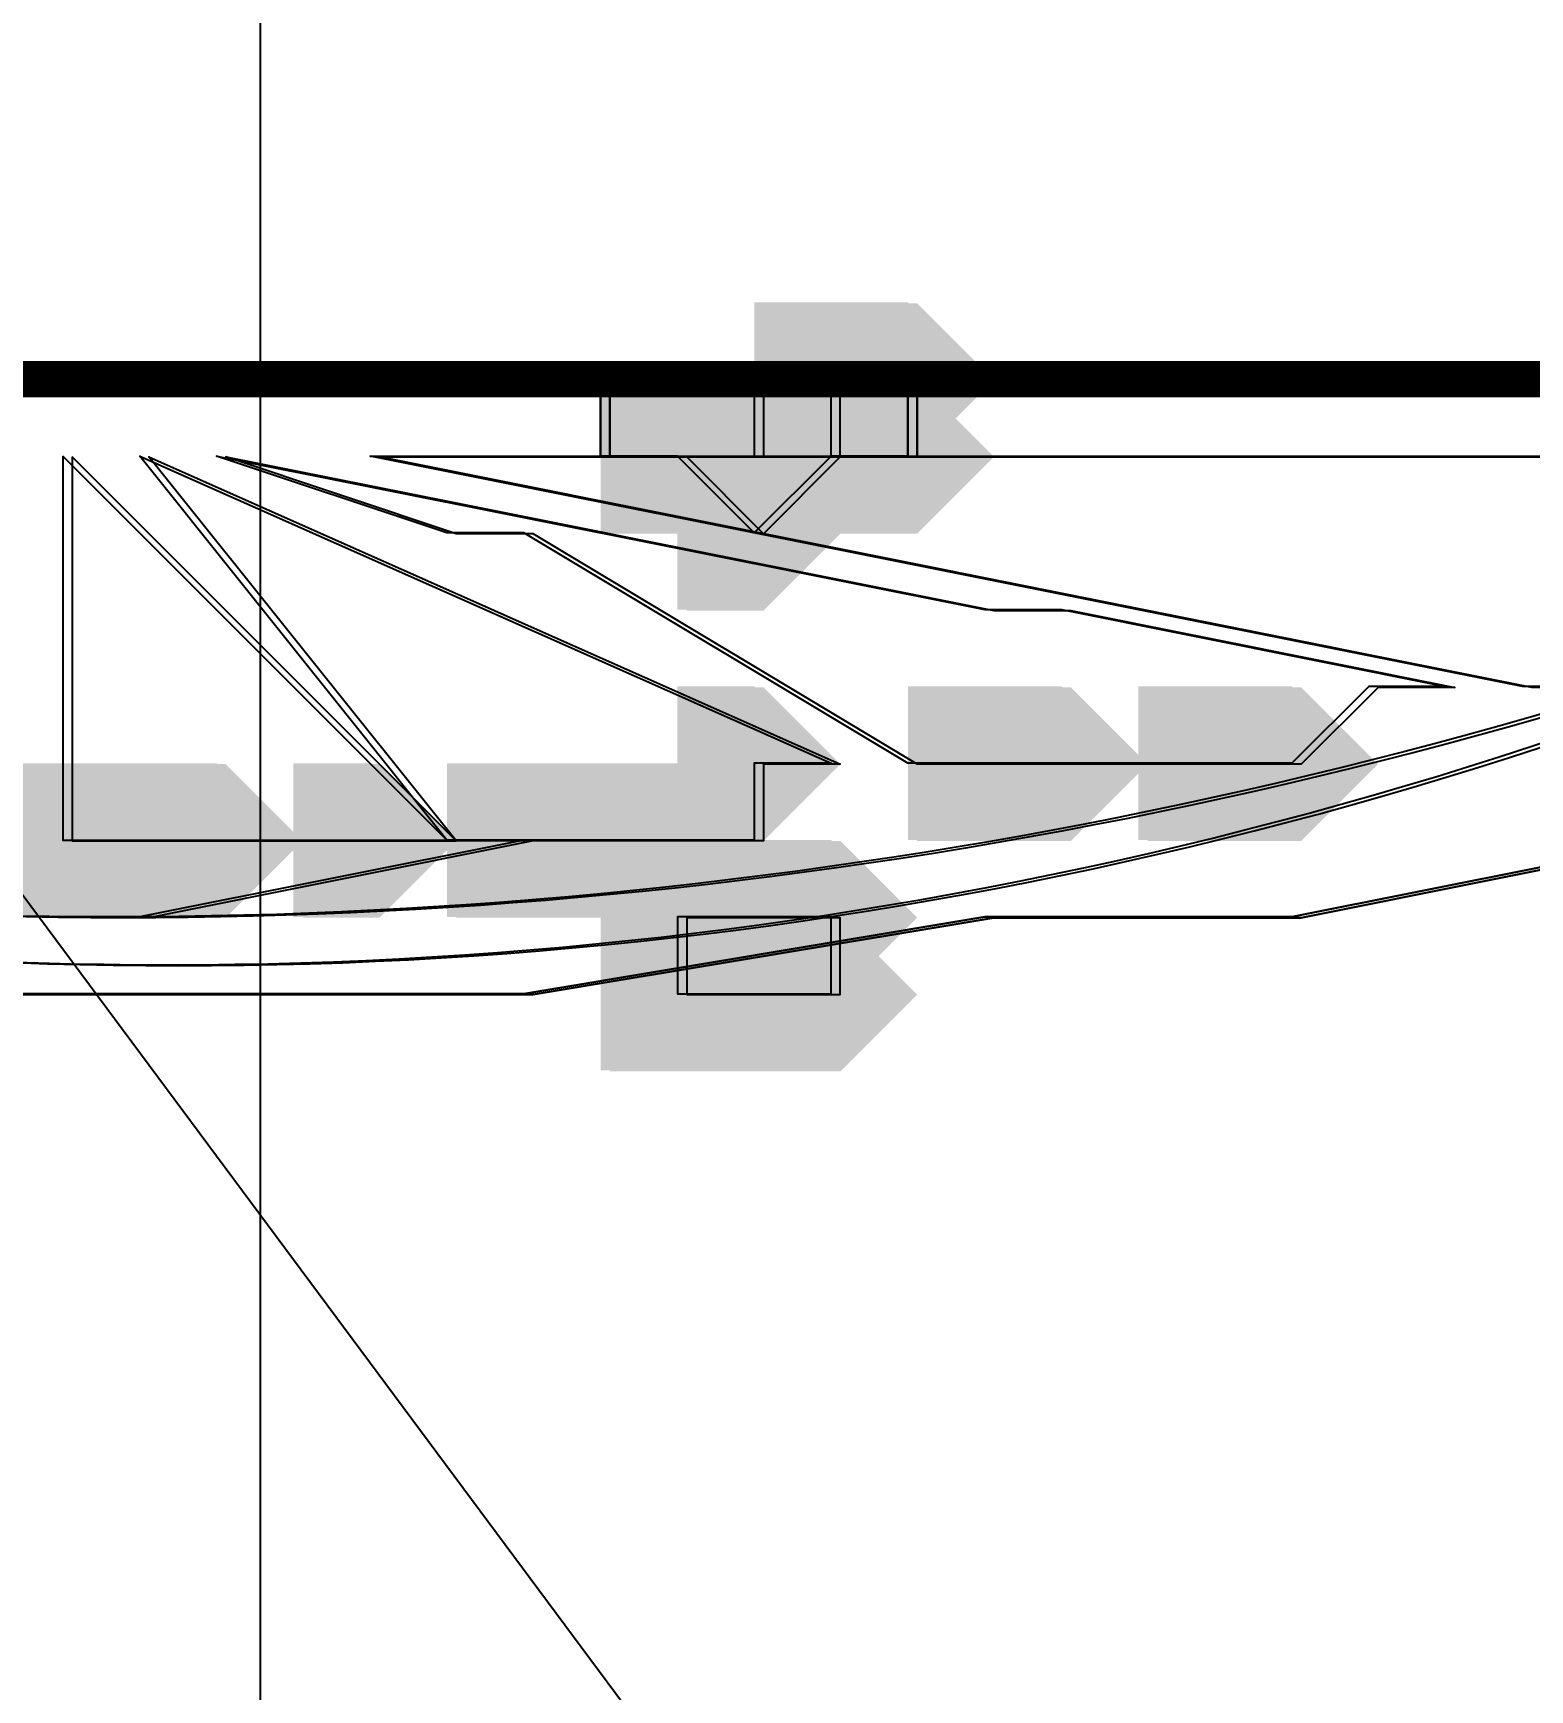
# Model space of a CAD drawing. Header units: millimetres. Extents: x -8417289 to 9420486, y 0 to 166066.
# Drawn here: x -61958.3 to -61875.8, y 118002.5 to 118093.8 of the extents above; entities that cross this region are included whole.
import ezdxf
from ezdxf import colors
from ezdxf.entities.mleader import LeaderData, LeaderLine
from ezdxf.math import Vec2, Vec3

# ---------------------------------------------------------------- set-up
doc = ezdxf.new("R2010")
doc.units = ezdxf.units.MM
doc.header["$MEASUREMENT"] = 0
doc.header["$PDMODE"] = 3
doc.header["$PDSIZE"] = -4
doc.layers.get('0').update_dxf_attribs({"color": 250, "lineweight": 9})
doc.layers.get('Defpoints').update_dxf_attribs({"color": 6})
doc.layers.add('_АР ТЕКСТ', color=250, linetype='Continuous', lineweight=25)
for name, color, linetype in [('ТХ_обор_бытовое', 14, 'Continuous'), ('ТХ_привязки ЭО', 96, 'Continuous'), ('ТХ_привязки_ВК', 174, 'Continuous'), ('ТХ_привязки_ЭО', 96, 'Continuous')]:
    doc.layers.add(name, color=color, linetype=linetype)
doc.styles.add('ISOCPEUR', font='isocpeur.TTF')
doc.dimstyles.new('R_100', dxfattribs={"dimtxt": 270, "dimasz": 120, "dimexe": 100, "dimexo": 0, "dimgap": 60, "dimtad": 1, "dimdec": 0, "dimrnd": 50, "dimzin": 0, "dimdsep": 46, "dimtxsty": 'ISOCPEUR', "dimblk": 'ARCHTICK', "dimcen": 0, "dimdle": 100, "dimclrd": 256, "dimclre": 256, "dimclrt": 256, "dimadec": 0, "dimazin": 0, "dimtfac": 2, "dimtdec": 0, "dimtofl": 0, "dimtmove": 1, "dimatfit": 3, "dimfxl": 1, "dimtvp": 3, "dimtolj": 1, "dimtzin": 0, "dimarcsym": 0})

# ---------------------------------------------------------------- blocks, each defined once
blk = doc.blocks.new('_DotSmall')
at = {"color": 0, "linetype": 'ByBlock', "const_width": 0.5}
blk.add_lwpolyline([(-0.0625, 0, 1), (0.0625, 0, 1)], format="xyb", close=True, dxfattribs=at)
blk = doc.blocks.new('У300')
at = {"layer": 'ТХ_обор_бытовое', "transparency": 33554559}
for points in [[(-230567.446, 67307.201), (-230571.679, 67307.201), (-230571.679, 67302.967), (-230567.446, 67298.734), (-230563.212, 67302.967), (-230563.212, 67307.201)], [(-230567.395, 67307.711), (-230571.628, 67307.711), (-230571.628, 67303.478), (-230567.395, 67299.244), (-230563.161, 67303.478), (-230563.161, 67307.711)], [(-230567.446, 67302.967), (-230571.679, 67302.967), (-230571.679, 67298.734), (-230567.446, 67294.501), (-230563.212, 67298.734), (-230563.212, 67302.967)], [(-230567.446, 67302.967), (-230571.679, 67302.967), (-230571.679, 67298.734), (-230567.446, 67294.501), (-230563.212, 67298.734), (-230563.212, 67302.967)], [(-230567.395, 67303.478), (-230571.628, 67303.478), (-230571.628, 67299.244), (-230567.395, 67295.011), (-230563.161, 67299.244), (-230563.161, 67303.478)], [(-230567.395, 67303.478), (-230571.628, 67303.478), (-230571.628, 67299.244), (-230567.395, 67295.011), (-230563.161, 67299.244), (-230563.161, 67303.478)], [(-230567.395, 67299.244), (-230571.628, 67299.244), (-230571.628, 67295.011), (-230567.395, 67290.778), (-230563.161, 67295.011), (-230563.161, 67299.244)], [(-230567.395, 67299.244), (-230571.628, 67299.244), (-230571.628, 67295.011), (-230567.395, 67290.778), (-230563.161, 67295.011), (-230563.161, 67299.244)], [(-230567.395, 67299.244), (-230571.628, 67299.244), (-230571.628, 67295.011), (-230567.395, 67290.778), (-230563.161, 67295.011), (-230563.161, 67299.244)], [(-230567.395, 67299.244), (-230571.628, 67299.244), (-230571.628, 67295.011), (-230567.395, 67290.778), (-230563.161, 67295.011), (-230563.161, 67299.244)], [(-230567.446, 67298.734), (-230571.679, 67298.734), (-230571.679, 67294.501), (-230567.446, 67290.267), (-230563.212, 67294.501), (-230563.212, 67298.734)], [(-230567.446, 67298.734), (-230571.679, 67298.734), (-230571.679, 67294.501), (-230567.446, 67290.267), (-230563.212, 67294.501), (-230563.212, 67298.734)], [(-230567.446, 67298.734), (-230571.679, 67298.734), (-230571.679, 67294.501), (-230567.446, 67290.267), (-230563.212, 67294.501), (-230563.212, 67298.734)], [(-230567.446, 67298.734), (-230571.679, 67298.734), (-230571.679, 67294.501), (-230567.446, 67290.267), (-230563.212, 67294.501), (-230563.212, 67298.734)], [(-230567.395, 67290.778), (-230571.628, 67290.778), (-230571.628, 67286.544), (-230567.395, 67282.311), (-230563.161, 67286.544), (-230563.161, 67290.778)], [(-230567.446, 67290.267), (-230571.679, 67290.267), (-230571.679, 67286.034), (-230567.446, 67281.8), (-230563.212, 67286.034), (-230563.212, 67290.267)], [(-230567.446, 67281.8), (-230571.679, 67281.8), (-230571.679, 67277.567), (-230567.446, 67273.334), (-230563.212, 67277.567), (-230563.212, 67281.8)], [(-230567.446, 67281.8), (-230571.679, 67281.8), (-230571.679, 67277.567), (-230567.446, 67273.334), (-230563.212, 67277.567), (-230563.212, 67281.8)], [(-230567.395, 67282.311), (-230571.628, 67282.311), (-230571.628, 67278.078), (-230567.395, 67273.844), (-230563.161, 67278.078), (-230563.161, 67282.311)], [(-230567.395, 67282.311), (-230571.628, 67282.311), (-230571.628, 67278.078), (-230567.395, 67273.844), (-230563.161, 67278.078), (-230563.161, 67282.311)], [(-230567.395, 67278.078), (-230571.628, 67278.078), (-230571.628, 67273.844), (-230567.395, 67269.611), (-230563.161, 67273.844), (-230563.161, 67278.078)], [(-230567.446, 67277.567), (-230571.679, 67277.567), (-230571.679, 67273.334), (-230567.446, 67269.1), (-230563.212, 67273.334), (-230563.212, 67277.567)], [(-230575.861, 67273.844), (-230580.095, 67273.844), (-230580.095, 67269.611), (-230575.861, 67265.378), (-230571.628, 67269.611), (-230571.628, 67273.844)], [(-230575.861, 67273.844), (-230580.095, 67273.844), (-230580.095, 67269.611), (-230575.861, 67265.378), (-230571.628, 67269.611), (-230571.628, 67273.844)], [(-230567.395, 67273.844), (-230571.628, 67273.844), (-230571.628, 67269.611), (-230567.395, 67265.378), (-230563.161, 67269.611), (-230563.161, 67273.844)], [(-230546.228, 67273.844), (-230550.461, 67273.844), (-230550.461, 67269.611), (-230546.228, 67265.378), (-230541.994, 67269.611), (-230541.994, 67273.844)], [(-230546.228, 67273.844), (-230550.461, 67273.844), (-230550.461, 67269.611), (-230546.228, 67265.378), (-230541.994, 67269.611), (-230541.994, 67273.844)], [(-230546.228, 67273.844), (-230550.461, 67273.844), (-230550.461, 67269.611), (-230546.228, 67265.378), (-230541.994, 67269.611), (-230541.994, 67273.844)], [(-230546.228, 67273.844), (-230550.461, 67273.844), (-230550.461, 67269.611), (-230546.228, 67265.378), (-230541.994, 67269.611), (-230541.994, 67273.844)], [(-230575.913, 67273.334), (-230580.146, 67273.334), (-230580.146, 67269.1), (-230575.913, 67264.867), (-230571.679, 67269.1), (-230571.679, 67273.334)], [(-230575.913, 67273.334), (-230580.146, 67273.334), (-230580.146, 67269.1), (-230575.913, 67264.867), (-230571.679, 67269.1), (-230571.679, 67273.334)], [(-230567.446, 67273.334), (-230571.679, 67273.334), (-230571.679, 67269.1), (-230567.446, 67264.867), (-230563.212, 67269.1), (-230563.212, 67273.334)], [(-230546.279, 67273.334), (-230550.512, 67273.334), (-230550.512, 67269.1), (-230546.279, 67264.867), (-230542.046, 67269.1), (-230542.046, 67273.334)], [(-230546.279, 67273.334), (-230550.512, 67273.334), (-230550.512, 67269.1), (-230546.279, 67264.867), (-230542.046, 67269.1), (-230542.046, 67273.334)], [(-230546.279, 67273.334), (-230550.512, 67273.334), (-230550.512, 67269.1), (-230546.279, 67264.867), (-230542.046, 67269.1), (-230542.046, 67273.334)], [(-230546.279, 67273.334), (-230550.512, 67273.334), (-230550.512, 67269.1), (-230546.279, 67264.867), (-230542.046, 67269.1), (-230542.046, 67273.334)], [(-230575.913, 67269.1), (-230580.146, 67269.1), (-230580.146, 67264.867), (-230575.913, 67260.634), (-230571.679, 67264.867), (-230571.679, 67269.1)], [(-230575.913, 67269.1), (-230580.146, 67269.1), (-230580.146, 67264.867), (-230575.913, 67260.634), (-230571.679, 67264.867), (-230571.679, 67269.1)], [(-230575.913, 67269.1), (-230580.146, 67269.1), (-230580.146, 67264.867), (-230575.913, 67260.634), (-230571.679, 67264.867), (-230571.679, 67269.1)], [(-230575.913, 67269.1), (-230580.146, 67269.1), (-230580.146, 67264.867), (-230575.913, 67260.634), (-230571.679, 67264.867), (-230571.679, 67269.1)], [(-230575.913, 67269.1), (-230580.146, 67269.1), (-230580.146, 67264.867), (-230575.913, 67260.634), (-230571.679, 67264.867), (-230571.679, 67269.1)], [(-230575.913, 67269.1), (-230580.146, 67269.1), (-230580.146, 67264.867), (-230575.913, 67260.634), (-230571.679, 67264.867), (-230571.679, 67269.1)], [(-230575.913, 67269.1), (-230580.146, 67269.1), (-230580.146, 67264.867), (-230575.913, 67260.634), (-230571.679, 67264.867), (-230571.679, 67269.1)], [(-230575.913, 67269.1), (-230580.146, 67269.1), (-230580.146, 67264.867), (-230575.913, 67260.634), (-230571.679, 67264.867), (-230571.679, 67269.1)], [(-230575.913, 67269.1), (-230580.146, 67269.1), (-230580.146, 67264.867), (-230575.913, 67260.634), (-230571.679, 67264.867), (-230571.679, 67269.1)], [(-230575.861, 67269.611), (-230580.095, 67269.611), (-230580.095, 67265.378), (-230575.861, 67261.144), (-230571.628, 67265.378), (-230571.628, 67269.611)], [(-230575.861, 67269.611), (-230580.095, 67269.611), (-230580.095, 67265.378), (-230575.861, 67261.144), (-230571.628, 67265.378), (-230571.628, 67269.611)], [(-230575.861, 67269.611), (-230580.095, 67269.611), (-230580.095, 67265.378), (-230575.861, 67261.144), (-230571.628, 67265.378), (-230571.628, 67269.611)], [(-230575.861, 67269.611), (-230580.095, 67269.611), (-230580.095, 67265.378), (-230575.861, 67261.144), (-230571.628, 67265.378), (-230571.628, 67269.611)], [(-230575.861, 67269.611), (-230580.095, 67269.611), (-230580.095, 67265.378), (-230575.861, 67261.144), (-230571.628, 67265.378), (-230571.628, 67269.611)], [(-230575.861, 67269.611), (-230580.095, 67269.611), (-230580.095, 67265.378), (-230575.861, 67261.144), (-230571.628, 67265.378), (-230571.628, 67269.611)], [(-230575.861, 67269.611), (-230580.095, 67269.611), (-230580.095, 67265.378), (-230575.861, 67261.144), (-230571.628, 67265.378), (-230571.628, 67269.611)], [(-230575.861, 67269.611), (-230580.095, 67269.611), (-230580.095, 67265.378), (-230575.861, 67261.144), (-230571.628, 67265.378), (-230571.628, 67269.611)], [(-230575.861, 67269.611), (-230580.095, 67269.611), (-230580.095, 67265.378), (-230575.861, 67261.144), (-230571.628, 67265.378), (-230571.628, 67269.611)], [(-230571.679, 67269.1), (-230575.913, 67269.1), (-230575.913, 67264.867), (-230571.679, 67260.634), (-230567.446, 67264.867), (-230567.446, 67269.1)], [(-230571.679, 67269.1), (-230575.913, 67269.1), (-230575.913, 67264.867), (-230571.679, 67260.634), (-230567.446, 67264.867), (-230567.446, 67269.1)], [(-230571.679, 67269.1), (-230575.913, 67269.1), (-230575.913, 67264.867), (-230571.679, 67260.634), (-230567.446, 67264.867), (-230567.446, 67269.1)], [(-230571.679, 67269.1), (-230575.913, 67269.1), (-230575.913, 67264.867), (-230571.679, 67260.634), (-230567.446, 67264.867), (-230567.446, 67269.1)], [(-230571.679, 67269.1), (-230575.913, 67269.1), (-230575.913, 67264.867), (-230571.679, 67260.634), (-230567.446, 67264.867), (-230567.446, 67269.1)], [(-230571.679, 67269.1), (-230575.913, 67269.1), (-230575.913, 67264.867), (-230571.679, 67260.634), (-230567.446, 67264.867), (-230567.446, 67269.1)], [(-230571.679, 67269.1), (-230575.913, 67269.1), (-230575.913, 67264.867), (-230571.679, 67260.634), (-230567.446, 67264.867), (-230567.446, 67269.1)], [(-230571.679, 67269.1), (-230575.913, 67269.1), (-230575.913, 67264.867), (-230571.679, 67260.634), (-230567.446, 67264.867), (-230567.446, 67269.1)], [(-230571.679, 67269.1), (-230575.913, 67269.1), (-230575.913, 67264.867), (-230571.679, 67260.634), (-230567.446, 67264.867), (-230567.446, 67269.1)], [(-230571.628, 67269.611), (-230575.861, 67269.611), (-230575.861, 67265.378), (-230571.628, 67261.144), (-230567.395, 67265.378), (-230567.395, 67269.611)], [(-230571.628, 67269.611), (-230575.861, 67269.611), (-230575.861, 67265.378), (-230571.628, 67261.144), (-230567.395, 67265.378), (-230567.395, 67269.611)], [(-230571.628, 67269.611), (-230575.861, 67269.611), (-230575.861, 67265.378), (-230571.628, 67261.144), (-230567.395, 67265.378), (-230567.395, 67269.611)], [(-230571.628, 67269.611), (-230575.861, 67269.611), (-230575.861, 67265.378), (-230571.628, 67261.144), (-230567.395, 67265.378), (-230567.395, 67269.611)], [(-230571.628, 67269.611), (-230575.861, 67269.611), (-230575.861, 67265.378), (-230571.628, 67261.144), (-230567.395, 67265.378), (-230567.395, 67269.611)], [(-230571.628, 67269.611), (-230575.861, 67269.611), (-230575.861, 67265.378), (-230571.628, 67261.144), (-230567.395, 67265.378), (-230567.395, 67269.611)], [(-230571.628, 67269.611), (-230575.861, 67269.611), (-230575.861, 67265.378), (-230571.628, 67261.144), (-230567.395, 67265.378), (-230567.395, 67269.611)], [(-230571.628, 67269.611), (-230575.861, 67269.611), (-230575.861, 67265.378), (-230571.628, 67261.144), (-230567.395, 67265.378), (-230567.395, 67269.611)], [(-230571.628, 67269.611), (-230575.861, 67269.611), (-230575.861, 67265.378), (-230571.628, 67261.144), (-230567.395, 67265.378), (-230567.395, 67269.611)], [(-230563.212, 67269.1), (-230567.446, 67269.1), (-230567.446, 67264.867), (-230563.212, 67260.634), (-230558.979, 67264.867), (-230558.979, 67269.1)], [(-230563.161, 67269.611), (-230567.395, 67269.611), (-230567.395, 67265.378), (-230563.161, 67261.144), (-230558.928, 67265.378), (-230558.928, 67269.611)], [(-230550.512, 67269.1), (-230554.746, 67269.1), (-230554.746, 67264.867), (-230550.512, 67260.634), (-230546.279, 67264.867), (-230546.279, 67269.1)], [(-230550.512, 67269.1), (-230554.746, 67269.1), (-230554.746, 67264.867), (-230550.512, 67260.634), (-230546.279, 67264.867), (-230546.279, 67269.1)], [(-230550.461, 67269.611), (-230554.695, 67269.611), (-230554.695, 67265.378), (-230550.461, 67261.144), (-230546.228, 67265.378), (-230546.228, 67269.611)], [(-230550.461, 67269.611), (-230554.695, 67269.611), (-230554.695, 67265.378), (-230550.461, 67261.144), (-230546.228, 67265.378), (-230546.228, 67269.611)], [(-230546.279, 67269.1), (-230550.512, 67269.1), (-230550.512, 67264.867), (-230546.279, 67260.634), (-230542.046, 67264.867), (-230542.046, 67269.1)], [(-230546.279, 67269.1), (-230550.512, 67269.1), (-230550.512, 67264.867), (-230546.279, 67260.634), (-230542.046, 67264.867), (-230542.046, 67269.1)], [(-230546.228, 67269.611), (-230550.461, 67269.611), (-230550.461, 67265.378), (-230546.228, 67261.144), (-230541.994, 67265.378), (-230541.994, 67269.611)], [(-230546.228, 67269.611), (-230550.461, 67269.611), (-230550.461, 67265.378), (-230546.228, 67261.144), (-230541.994, 67265.378), (-230541.994, 67269.611)], [(-230575.861, 67265.378), (-230580.095, 67265.378), (-230580.095, 67261.144), (-230575.861, 67256.911), (-230571.628, 67261.144), (-230571.628, 67265.378)], [(-230575.861, 67265.378), (-230580.095, 67265.378), (-230580.095, 67261.144), (-230575.861, 67256.911), (-230571.628, 67261.144), (-230571.628, 67265.378)], [(-230575.861, 67265.378), (-230580.095, 67265.378), (-230580.095, 67261.144), (-230575.861, 67256.911), (-230571.628, 67261.144), (-230571.628, 67265.378)], [(-230575.861, 67265.378), (-230580.095, 67265.378), (-230580.095, 67261.144), (-230575.861, 67256.911), (-230571.628, 67261.144), (-230571.628, 67265.378)], [(-230575.861, 67265.378), (-230580.095, 67265.378), (-230580.095, 67261.144), (-230575.861, 67256.911), (-230571.628, 67261.144), (-230571.628, 67265.378)], [(-230571.628, 67265.378), (-230575.861, 67265.378), (-230575.861, 67261.144), (-230571.628, 67256.911), (-230567.395, 67261.144), (-230567.395, 67265.378)], [(-230571.628, 67265.378), (-230575.861, 67265.378), (-230575.861, 67261.144), (-230571.628, 67256.911), (-230567.395, 67261.144), (-230567.395, 67265.378)], [(-230571.628, 67265.378), (-230575.861, 67265.378), (-230575.861, 67261.144), (-230571.628, 67256.911), (-230567.395, 67261.144), (-230567.395, 67265.378)], [(-230546.228, 67265.378), (-230550.461, 67265.378), (-230550.461, 67261.144), (-230546.228, 67256.911), (-230541.994, 67261.144), (-230541.994, 67265.378)], [(-230546.228, 67265.378), (-230550.461, 67265.378), (-230550.461, 67261.144), (-230546.228, 67256.911), (-230541.994, 67261.144), (-230541.994, 67265.378)], [(-230541.994, 67265.378), (-230546.228, 67265.378), (-230546.228, 67261.144), (-230541.994, 67256.911), (-230537.761, 67261.144), (-230537.761, 67265.378)], [(-230575.913, 67264.867), (-230580.146, 67264.867), (-230580.146, 67260.634), (-230575.913, 67256.4), (-230571.679, 67260.634), (-230571.679, 67264.867)], [(-230575.913, 67264.867), (-230580.146, 67264.867), (-230580.146, 67260.634), (-230575.913, 67256.4), (-230571.679, 67260.634), (-230571.679, 67264.867)], [(-230575.913, 67264.867), (-230580.146, 67264.867), (-230580.146, 67260.634), (-230575.913, 67256.4), (-230571.679, 67260.634), (-230571.679, 67264.867)], [(-230575.913, 67264.867), (-230580.146, 67264.867), (-230580.146, 67260.634), (-230575.913, 67256.4), (-230571.679, 67260.634), (-230571.679, 67264.867)], [(-230575.913, 67264.867), (-230580.146, 67264.867), (-230580.146, 67260.634), (-230575.913, 67256.4), (-230571.679, 67260.634), (-230571.679, 67264.867)], [(-230571.679, 67264.867), (-230575.913, 67264.867), (-230575.913, 67260.634), (-230571.679, 67256.4), (-230567.446, 67260.634), (-230567.446, 67264.867)], [(-230571.679, 67264.867), (-230575.913, 67264.867), (-230575.913, 67260.634), (-230571.679, 67256.4), (-230567.446, 67260.634), (-230567.446, 67264.867)], [(-230571.679, 67264.867), (-230575.913, 67264.867), (-230575.913, 67260.634), (-230571.679, 67256.4), (-230567.446, 67260.634), (-230567.446, 67264.867)], [(-230546.279, 67264.867), (-230550.512, 67264.867), (-230550.512, 67260.634), (-230546.279, 67256.4), (-230542.046, 67260.634), (-230542.046, 67264.867)], [(-230546.279, 67264.867), (-230550.512, 67264.867), (-230550.512, 67260.634), (-230546.279, 67256.4), (-230542.046, 67260.634), (-230542.046, 67264.867)], [(-230542.046, 67264.867), (-230546.279, 67264.867), (-230546.279, 67260.634), (-230542.046, 67256.4), (-230537.812, 67260.634), (-230537.812, 67264.867)], [(-230546.279, 67260.634), (-230550.512, 67260.634), (-230550.512, 67256.4), (-230546.279, 67252.167), (-230542.046, 67256.4), (-230542.046, 67260.634)], [(-230546.279, 67260.634), (-230550.512, 67260.634), (-230550.512, 67256.4), (-230546.279, 67252.167), (-230542.046, 67256.4), (-230542.046, 67260.634)], [(-230546.228, 67261.144), (-230550.461, 67261.144), (-230550.461, 67256.911), (-230546.228, 67252.678), (-230541.994, 67256.911), (-230541.994, 67261.144)], [(-230546.228, 67261.144), (-230550.461, 67261.144), (-230550.461, 67256.911), (-230546.228, 67252.678), (-230541.994, 67256.911), (-230541.994, 67261.144)], [(-230542.046, 67260.634), (-230546.279, 67260.634), (-230546.279, 67256.4), (-230542.046, 67252.167), (-230537.812, 67256.4), (-230537.812, 67260.634)], [(-230542.046, 67260.634), (-230546.279, 67260.634), (-230546.279, 67256.4), (-230542.046, 67252.167), (-230537.812, 67256.4), (-230537.812, 67260.634)], [(-230541.994, 67261.144), (-230546.228, 67261.144), (-230546.228, 67256.911), (-230541.994, 67252.678), (-230537.761, 67256.911), (-230537.761, 67261.144)], [(-230541.994, 67261.144), (-230546.228, 67261.144), (-230546.228, 67256.911), (-230541.994, 67252.678), (-230537.761, 67256.911), (-230537.761, 67261.144)], [(-230563.212, 67256.4), (-230567.446, 67256.4), (-230567.446, 67252.167), (-230563.212, 67247.934), (-230558.979, 67252.167), (-230558.979, 67256.4)], [(-230563.161, 67256.911), (-230567.395, 67256.911), (-230567.395, 67252.678), (-230563.161, 67248.444), (-230558.928, 67252.678), (-230558.928, 67256.911)], [(-230563.161, 67252.678), (-230567.395, 67252.678), (-230567.395, 67248.444), (-230563.161, 67244.211), (-230558.928, 67248.444), (-230558.928, 67252.678)], [(-230563.212, 67252.167), (-230567.446, 67252.167), (-230567.446, 67247.934), (-230563.212, 67243.7), (-230558.979, 67247.934), (-230558.979, 67252.167)], [(-230563.161, 67244.211), (-230567.395, 67244.211), (-230567.395, 67239.977), (-230563.161, 67235.744), (-230558.928, 67239.977), (-230558.928, 67244.211)], [(-230563.212, 67243.7), (-230567.446, 67243.7), (-230567.446, 67239.467), (-230563.212, 67235.233), (-230558.979, 67239.467), (-230558.979, 67243.7)], [(-230563.161, 67239.977), (-230567.395, 67239.977), (-230567.395, 67235.744), (-230563.161, 67231.511), (-230558.928, 67235.744), (-230558.928, 67239.977)], [(-230563.212, 67239.467), (-230567.446, 67239.467), (-230567.446, 67235.233), (-230563.212, 67231), (-230558.979, 67235.233), (-230558.979, 67239.467)]]:
    blk.add_hatch(color=256, dxfattribs=at).paths.add_polyline_path(points)
at = {"layer": 'ТХ_обор_бытовое', "const_width": 2}
blk.add_lwpolyline([(-230216.026, 67468.579), (-230216.026, 67142.61), (-230541.994, 67142.61), (-230541.994, 67468.579)], close=True, dxfattribs=at)
at = {"layer": 'ТХ_обор_бытовое'}
for points in [[(-230567.395, 67214.577), (-230571.628, 67235.744), (-230571.628, 67252.678), (-230575.861, 67278.078), (-230575.861, 67299.244), (-230575.861, 67324.645), (-230575.861, 67345.811), (-230571.628, 67366.978), (-230567.395, 67383.912), (-230563.161, 67400.845)], [(-230563.161, 67400.845), (-230567.395, 67383.912), (-230571.628, 67366.978), (-230575.861, 67345.811), (-230575.861, 67324.645), (-230575.861, 67299.244), (-230575.861, 67278.078), (-230571.628, 67252.678), (-230571.628, 67235.744), (-230567.395, 67214.577)], [(-230567.395, 67214.577), (-230571.628, 67235.744), (-230571.628, 67252.678), (-230575.861, 67278.078), (-230575.861, 67299.244), (-230575.861, 67324.645), (-230575.861, 67345.811), (-230571.628, 67366.978), (-230567.395, 67383.912), (-230563.161, 67400.845), (-230558.928, 67413.545), (-230554.695, 67422.012), (-230541.994, 67430.479)], [(-230571.628, 67366.978), (-230575.861, 67345.811), (-230575.861, 67324.645), (-230575.861, 67299.244), (-230575.861, 67278.078)], [(-230567.395, 67278.078), (-230571.628, 67299.244)], [(-230541.994, 67265.378), (-230546.228, 67265.378), (-230546.228, 67261.144), (-230541.994, 67261.144)]]:
    blk.add_lwpolyline(points, dxfattribs=at)
at = {"layer": 'ТХ_обор_бытовое', "elevation": -0.565}
for points in [[(-230567.446, 67214.067), (-230571.679, 67235.233), (-230571.679, 67252.167), (-230575.913, 67277.567), (-230575.913, 67298.734), (-230575.913, 67324.134), (-230575.913, 67345.301), (-230571.679, 67366.468), (-230567.446, 67383.401), (-230563.212, 67400.335)], [(-230563.212, 67400.335), (-230567.446, 67383.401), (-230571.679, 67366.468), (-230575.913, 67345.301), (-230575.913, 67324.134), (-230575.913, 67298.734), (-230575.913, 67277.567), (-230571.679, 67252.167), (-230571.679, 67235.233), (-230567.446, 67214.067)], [(-230567.446, 67214.067), (-230571.679, 67235.233), (-230571.679, 67252.167), (-230575.913, 67277.567), (-230575.913, 67298.734), (-230575.913, 67324.134), (-230575.913, 67345.301), (-230571.679, 67366.468), (-230567.446, 67383.401), (-230563.212, 67400.335), (-230558.979, 67413.035), (-230554.746, 67421.501), (-230542.046, 67429.968)], [(-230571.679, 67366.468), (-230575.913, 67345.301), (-230575.913, 67324.134), (-230575.913, 67298.734), (-230575.913, 67277.567)], [(-230567.446, 67277.567), (-230571.679, 67298.734)], [(-230542.046, 67264.867), (-230546.279, 67264.867), (-230546.279, 67260.634), (-230542.046, 67260.634)]]:
    blk.add_lwpolyline(points, dxfattribs=at)
at = {"layer": 'ТХ_обор_бытовое'}
blk.add_lwpolyline([(-230546.228, 67417.779), (-230541.994, 67417.779, 0.248454), (-230550.461, 67193.41, -0.207133)], format="xyb", close=True, dxfattribs=at)
at = {"layer": 'ТХ_обор_бытовое', "elevation": -0.565}
blk.add_lwpolyline([(-230546.279, 67417.268), (-230542.046, 67417.268, 0.248454), (-230550.512, 67192.9, -0.207133)], format="xyb", close=True, dxfattribs=at)
for points in [[(-230546.279, 67302.967), (-230567.446, 67302.967), (-230567.446, 67298.734), (-230567.446, 67294.501), (-230567.446, 67290.267), (-230567.446, 67286.034), (-230567.446, 67281.8)], [(-230567.446, 67269.1), (-230567.446, 67273.334), (-230567.446, 67277.567), (-230567.446, 67281.8), (-230546.279, 67298.734), (-230563.212, 67260.634), (-230563.212, 67264.867), (-230567.446, 67264.867)], [(-230563.212, 67256.4), (-230550.512, 67277.567), (-230550.512, 67281.8), (-230546.279, 67294.501), (-230554.746, 67252.167), (-230554.746, 67247.934), (-230558.979, 67226.767), (-230558.979, 67231), (-230563.212, 67235.233), (-230563.212, 67239.467), (-230563.212, 67243.7), (-230563.212, 67247.934), (-230563.212, 67252.167)], [(-230546.279, 67192.9), (-230546.279, 67197.133), (-230550.512, 67201.367), (-230554.746, 67205.6), (-230554.746, 67209.833), (-230558.979, 67214.067), (-230558.979, 67218.3), (-230558.979, 67222.533), (-230546.279, 67286.034)], [(-230542.046, 67256.4), (-230546.279, 67256.4), (-230546.279, 67260.634), (-230550.512, 67264.867), (-230546.279, 67269.1), (-230546.279, 67273.334), (-230542.046, 67273.334), (-230546.279, 67273.334), (-230546.279, 67269.1), (-230550.512, 67264.867), (-230546.279, 67260.634), (-230546.279, 67256.4)], [(-230571.679, 67264.867), (-230571.679, 67269.1), (-230575.913, 67269.1), (-230575.913, 67264.867), (-230575.913, 67260.634), (-230571.679, 67260.634)]]:
    blk.add_lwpolyline(points, close=True, dxfattribs=at)
at = {"layer": 'ТХ_обор_бытовое'}
for points in [[(-230546.228, 67303.478), (-230567.395, 67303.478), (-230567.395, 67299.244), (-230567.395, 67295.011), (-230567.395, 67290.778), (-230567.395, 67286.544), (-230567.395, 67282.311)], [(-230567.395, 67269.611), (-230567.395, 67273.844), (-230567.395, 67278.078), (-230567.395, 67282.311), (-230546.228, 67299.244), (-230563.161, 67261.144), (-230563.161, 67265.378), (-230567.395, 67265.378)], [(-230563.161, 67256.911), (-230550.461, 67278.078), (-230550.461, 67282.311), (-230546.228, 67295.011), (-230554.695, 67252.678), (-230554.695, 67248.444), (-230558.928, 67227.277), (-230558.928, 67231.511), (-230563.161, 67235.744), (-230563.161, 67239.977), (-230563.161, 67244.211), (-230563.161, 67248.444), (-230563.161, 67252.678)], [(-230546.228, 67193.41), (-230546.228, 67197.644), (-230550.461, 67201.877), (-230554.695, 67206.111), (-230554.695, 67210.344), (-230558.928, 67214.577), (-230558.928, 67218.811), (-230558.928, 67223.044), (-230546.228, 67286.544)], [(-230541.994, 67256.911), (-230546.228, 67256.911), (-230546.228, 67261.144), (-230550.461, 67265.378), (-230546.228, 67269.611), (-230546.228, 67273.844), (-230541.994, 67273.844), (-230546.228, 67273.844), (-230546.228, 67269.611), (-230550.461, 67265.378), (-230546.228, 67261.144), (-230546.228, 67256.911)], [(-230571.628, 67265.378), (-230571.628, 67269.611), (-230575.861, 67269.611), (-230575.861, 67265.378), (-230575.861, 67261.144), (-230571.628, 67261.144)]]:
    blk.add_lwpolyline(points, close=True, dxfattribs=at)
blk = doc.blocks.new('_None')
blk = doc.blocks.new('_Dot')
at = {"color": 0, "linetype": 'ByBlock', "lineweight": -2}
blk.add_line((-0.5, 0), (-1, 0), dxfattribs=at)
at = {"color": 0, "linetype": 'ByBlock', "const_width": 0.5}
blk.add_lwpolyline([(-0.25, 0, 1), (0.25, 0, 1)], format="xyb", close=True, dxfattribs=at)
blk = doc.blocks.new('_ArchTick')
at = {"color": 0, "linetype": 'ByBlock', "const_width": 0.15}
blk.add_lwpolyline([(-0.5, -0.5), (0.5, 0.5)], dxfattribs=at)
blk = doc.blocks.new('*D3014')
at = {"layer": 'Defpoints', "color": 0, "linetype": 'ByBlock', "lineweight": 13, "ltscale": 500, "transparency": 16777216}
for p in [(-64095.759, 118400.52), (-61945.759, 118400.52), (-61945.759, 117515.867)]:
    blk.add_point(p, dxfattribs=at)
at = {"layer": 'ТХ_привязки_ВК', "linetype": 'ByBlock', "lineweight": -2, "ltscale": 500, "transparency": 16777216}
for p, q in [((-64095.759, 118400.52), (-64095.759, 117415.867)), ((-61945.759, 118400.52), (-61945.759, 117415.867)), ((-64195.759, 117515.867), (-61845.759, 117515.867))]:
    blk.add_line(p, q, dxfattribs=at)
at = {"layer": 'ТХ_привязки_ВК', "linetype": 'ByBlock', "lineweight": -2, "ltscale": 500, "transparency": 16777216, "xscale": 120, "yscale": 120, "zscale": 120, "rotation": 180}
blk.add_blockref('_ArchTick', (-64095.759, 117515.867), dxfattribs=at)
at = {"layer": 'ТХ_привязки_ВК', "linetype": 'ByBlock', "lineweight": -2, "ltscale": 500, "transparency": 16777216, "xscale": 120, "yscale": 120, "zscale": 120}
blk.add_blockref('_ArchTick', (-61945.759, 117515.867), dxfattribs=at)
at = {"layer": 'ТХ_привязки_ВК', "linetype": 'ByBlock', "lineweight": 13, "ltscale": 500, "transparency": 16777216, "insert": (-63047.081, 117710.867), "char_height": 270, "attachment_point": 5, "style": 'ISOCPEUR'}
blk.add_mtext('\\A1;2150', dxfattribs=at)
blk = doc.blocks.new('*D3015')
at = {"layer": 'Defpoints', "color": 0, "linetype": 'ByBlock', "lineweight": 13, "ltscale": 500, "transparency": 16777216}
for p in [(-64095.759, 118400.52), (-60295.759, 118400.853), (-60295.627, 116887.14)]:
    blk.add_point(p, dxfattribs=at)
at = {"layer": 'ТХ_привязки_ЭО', "linetype": 'ByBlock', "lineweight": -2, "ltscale": 500, "transparency": 16777216}
for p, q in [((-64095.759, 118400.52), (-64095.618, 116786.807)), ((-60295.759, 118400.853), (-60295.618, 116787.14)), ((-64195.627, 116886.798), (-60195.627, 116887.148))]:
    blk.add_line(p, q, dxfattribs=at)
at = {"layer": 'ТХ_привязки_ЭО', "linetype": 'ByBlock', "lineweight": -2, "ltscale": 500, "transparency": 16777216, "xscale": 120, "yscale": 120, "zscale": 120}
for p, rotation in [((-60295.627, 116887.14), 0.005014522500076894), ((-64095.627, 116886.807), 180.0050145225001)]:
    blk.add_blockref('_ArchTick', p, dxfattribs=dict(at, rotation=rotation))
at = {"layer": 'ТХ_привязки_ЭО', "linetype": 'ByBlock', "lineweight": 13, "ltscale": 500, "transparency": 16777216, "insert": (-62195.644, 117081.973), "char_height": 270, "attachment_point": 5, "rotation": 0.00501, "style": 'ISOCPEUR'}
blk.add_mtext('\\A1;3800', dxfattribs=at)

msp = doc.modelspace()

# ---------------------------------------------------------------- block references
at = {"layer": 'ТХ_обор_бытовое', "rotation": 90}
msp.add_blockref('У300', (5346.851, 348616.753), dxfattribs=at)

# ---------------------------------------------------------------- dimensions: what is measured, and where the dimension line sits
at = {"layer": 'ТХ_привязки_ВК', "linetype": 'ByBlock', "lineweight": 13, "ltscale": 500}
dim = msp.add_linear_dim(base=(-61945.759, 117515.867), p1=(-64095.759, 118400.52), p2=(-61945.759, 118400.52), dimstyle='R_100', override={"dimpost": '\\X'}, dxfattribs=at)
dim.commit()
dim.dimension.update_dxf_attribs({"geometry": '*D3014', "text_midpoint": (-63047.081, 117515.867), "dimtype": 160})
at = {"layer": 'ТХ_привязки_ЭО', "linetype": 'ByBlock', "lineweight": 13, "ltscale": 500}
dim = msp.add_linear_dim(base=(-60295.627, 116887.14), p1=(-64095.759, 118400.52), p2=(-60295.759, 118400.853), angle=0.00501, dimstyle='R_100', override={"dimpost": '\\X'}, dxfattribs=at)
dim.commit()
dim.dimension.update_dxf_attribs({"geometry": '*D3015', "text_midpoint": (-62195.627, 116886.973), "dimtype": 161})

# ---------------------------------------------------------------- leaders
at = {"layer": '_АР ТЕКСТ'}
ml = msp.add_multileader_mtext('Standard', dxfattribs=at)
ml.set_content('{\\W0.8;-2,550}', color=256, style='ISOCPEUR')
ml.set_leader_properties(color=256, linetype='Continuous', lineweight=-1)
ml.set_arrow_properties(name='DOTSMALL')
ml.build(insert=Vec2(0, 0))
ml.multileader.update_dxf_attribs({"has_text_frame": 1, "text_left_attachment_type": 4, "text_right_attachment_type": 4, "dogleg_length": 100, "arrow_head_size": 180})
ctx = ml.context
ctx.base_point, ctx.char_height, ctx.arrow_head_size, ctx.landing_gap_size, ctx.plane_origin = Vec3(-302775.822, 123943.264, -1.962), 250, 180, 50, Vec3(-302295.489, 121699.245, -1.962)
ctx.left_attachment, ctx.right_attachment = 4, 4
notes = []
notes.append((ctx, [(0, (0, 0, 0), (0, 0), (1, 0), 1, [])]))
ctx.mtext.insert, ctx.mtext.width, ctx.mtext.defined_height, ctx.mtext.line_spacing_style, ctx.mtext.flow_direction = Vec3(-302725.822, 124276.597, -1.962), 801.08641, 330.71, 2, 5
ml = msp.add_multileader_mtext('Standard', dxfattribs=at)
ml.set_content('{\\W0.8;-2,550}', color=256, style='ISOCPEUR')
ml.set_leader_properties(color=256, linetype='Continuous', lineweight=-1)
ml.set_arrow_properties(name='DOTSMALL')
ml.build(insert=Vec2(0, 0))
ml.multileader.update_dxf_attribs({"has_text_frame": 1, "text_left_attachment_type": 4, "text_right_attachment_type": 4, "dogleg_length": 100, "arrow_head_size": 180})
ctx = ml.context
ctx.base_point, ctx.char_height, ctx.arrow_head_size, ctx.landing_gap_size, ctx.plane_origin = Vec3(-314736.015, 120073.276, -1.962), 250, 180, 50, Vec3(-314255.682, 117829.258, -1.962)
ctx.left_attachment, ctx.right_attachment = 4, 4
notes.append((ctx, [(0, (0, 0, 0), (0, 0), (1, 0), 1, [])]))
ctx.mtext.insert, ctx.mtext.width, ctx.mtext.defined_height, ctx.mtext.line_spacing_style, ctx.mtext.flow_direction = Vec3(-314686.015, 120406.61, -1.962), 801.08641, 330.71, 2, 5
at = {"layer": 'ТХ_привязки ЭО'}
ml = msp.add_multileader_mtext('Standard', dxfattribs=at)
ml.set_content('{\\fArial|b0|i0|c204|p34;Лючок в полу для подкл.: \\P- 1х2.4кВт/220В/1Ф - утюг с пароувлажнителем (поз. У036)\\P-1х3кВт/220В/1Ф - парогенератор (поз. У184)}', color=256, style='ISOCPEUR')
ml.set_leader_properties()
ml.set_arrow_properties(name='NONE')
ml.build(insert=Vec2(0, 0))
ml.multileader.update_dxf_attribs({"text_left_attachment_type": 6, "text_right_attachment_type": 6, "dogleg_length": 0.36})
ctx = ml.context
ctx.base_point, ctx.char_height, ctx.plane_origin = Vec3(-52134, 95534.701), 200, Vec3(-72113.108, 126364.288)
ctx.left_attachment, ctx.right_attachment = 6, 6
notes.append((ctx, [(0, (1, 1, 0), (-52134.36, 95534.701), (1, 0), 0.36, [(0, [(-71115.259, 122400.682), (-71276.023, 120780.597)], 0, [])])]))
ctx.mtext.insert, ctx.mtext.width, ctx.mtext.defined_height, ctx.mtext.flow_direction = Vec3(-52132, 95793.5), 5845.11947, 1955.202, 5
ml = msp.add_multileader_mtext('Standard', dxfattribs=at)
ml.set_content('\\A1;{\\fArial|b0|i0|c204|p34;Вывод кабеля из пола \\Pдля подкл. духового шкафа (поз. У030)\\P\\A0;- 1х2.3/220В/1Ф}', color=256, style='ISOCPEUR')
ml.set_leader_properties()
ml.set_arrow_properties(name='NONE')
ml.build(insert=Vec2(0, 0))
ml.multileader.update_dxf_attribs({"text_left_attachment_type": 6, "text_right_attachment_type": 6, "dogleg_length": 0.36})
ctx = ml.context
ctx.base_point, ctx.char_height, ctx.plane_origin = Vec3(-52387, 100360.682), 200, Vec3(-39811.562, 76425.717)
ctx.left_attachment, ctx.right_attachment = 6, 6
notes.append((ctx, [(0, (1, 1, 0), (-52387.36, 100360.682), (1, 0), 0.36, [(0, [(-65295.759, 121750.682), (-65203.752, 121754.886)], 0, [])])]))
ctx.mtext.insert, ctx.mtext.width, ctx.mtext.defined_height, ctx.mtext.flow_direction = Vec3(-52385, 100600.682), 6431.67772, 2006.812, 5
ml = msp.add_multileader_mtext('Standard', dxfattribs=at)
ml.set_content('\\A1;{\\fArial|b0|i0|c204|p34;Вывод кабеля из пола для подключения:\\Pварочная панель тип 2 (поз. У031)\\P\\A0;- 1х3.2кВт/220В/1Ф}', color=256, style='ISOCPEUR')
ml.set_leader_properties()
ml.set_arrow_properties(name='NONE')
ml.build(insert=Vec2(0, 0))
ml.multileader.update_dxf_attribs({"text_left_attachment_type": 6, "text_right_attachment_type": 6, "dogleg_length": 0.36})
ctx = ml.context
ctx.base_point, ctx.char_height, ctx.plane_origin = Vec3(-52457, 98860.682), 200, Vec3(-39591.644, 79809.933)
ctx.left_attachment, ctx.right_attachment = 6, 6
notes.append((ctx, [(0, (1, 1, 0), (-52457.36, 98860.682), (1, 0), 0.36, [(1, [(-65209.571, 121600.682), (-65295.759, 121600.682)], 0, [])])]))
ctx.mtext.insert, ctx.mtext.width, ctx.mtext.defined_height, ctx.mtext.flow_direction = Vec3(-52455, 99100.682), 6524.6691, 1888.246, 5
ml = msp.add_multileader_mtext('Standard', dxfattribs=at)
ml.set_content('{\\fArial|b0|i0|c204|p34;Розетка на Н-\\fArial|b0|i0|c0|p34;2\\fArial|b0|i0|c204|p34;00мм от УЧП для подключения: \\P- 1х2.1 кВт/220В/1Ф -машина посудомоечная (поз. У02\\fArial|b0|i0|c0|p34;8\\fArial|b0|i0|c204|p34;)}', color=256, style='ISOCPEUR')
ml.set_leader_properties()
ml.set_arrow_properties(name='NONE')
ml.build(insert=Vec2(0, 0))
ml.multileader.update_dxf_attribs({"text_left_attachment_type": 6, "text_right_attachment_type": 6, "dogleg_length": 0.36})
ctx = ml.context
ctx.base_point, ctx.char_height, ctx.plane_origin = Vec3(-41299.759, 102358.701), 200, Vec3(-51782.31, 183595.01)
ctx.left_attachment, ctx.right_attachment = 6, 6
notes.append((ctx, [(0, (1, 1, 0), (-41300.119, 102358.701), (1, 0), 0.36, [(0, [(-62610.432, 119820.757)], 0, [])])]))
ctx.mtext.insert, ctx.mtext.width, ctx.mtext.flow_direction = Vec3(-41297.759, 102617.5), 6249.75524, 5
ml = msp.add_multileader_mtext('Standard', dxfattribs=at)
ml.set_content('{\\fArial|b0|i0|c204|p34;Розетка на \\fArial|b0|i0|c0|p34;H-1\\fArial|b0|i0|c204|p34;8\\fArial|b0|i0|c0|p34;00\\fArial|b0|i0|c204|p34;мм от УЧП\\Pдля подкл.:\\P- 1х0.5кВт/220В/1Ф - доп. оборуд-е}', color=256, style='ISOCPEUR')
ml.set_leader_properties()
ml.set_arrow_properties(name='NONE')
ml.build(insert=Vec2(0, 0))
ml.multileader.update_dxf_attribs({"text_left_attachment_type": 6, "text_right_attachment_type": 6, "dogleg_length": 0.36})
ctx = ml.context
ctx.base_point, ctx.char_height, ctx.plane_origin = Vec3(-52314.5, 93759.201, 0), 200, Vec3(-63921.989, 150428.904, 0)
ctx.left_attachment, ctx.right_attachment = 6, 6
notes.append((ctx, [(0, (1, 1, 0), (-52314.86, 93759.201, 0), (1, 0), 0.36, [(1, [(-71313.259, 119699.872, 0)], 0, [])])]))
ctx.mtext.insert, ctx.mtext.width, ctx.mtext.flow_direction = Vec3(-52312.5, 94018, 0), 4801.52421, 5
ml = msp.add_multileader_mtext('Standard', dxfattribs=at)
ml.set_content('\\A1;{\\fArial|b0|i0|c204|p34;Блок розеток, высота размещения верхнего края блока розеток 1100мм от УЧП \\Pдля подключения эл. оборуд-я :\\P- 1х1кВт/220В/1Ф - печь микроволновая (поз. У180)\\P- 1х0.5кВт/220В/1Ф - доп. оборудование}', color=256, style='ISOCPEUR')
ml.set_leader_properties()
ml.set_arrow_properties(name='NONE')
ml.build(insert=Vec2(0, 0))
ml.multileader.update_dxf_attribs({"text_left_attachment_type": 6, "text_right_attachment_type": 6, "dogleg_length": 0.36})
ctx = ml.context
ctx.base_point, ctx.char_height, ctx.plane_origin = Vec3(-51943, 104562.201), 200, Vec3(-43665.169, 180809.689)
ctx.left_attachment, ctx.right_attachment = 6, 6
notes.append((ctx, [(0, (1, 1, 0), (-51943.36, 104562.201), (1, 0), 0.36, [(0, [(-62608.259, 118920.664)], 0, [])])]))
ctx.mtext.insert, ctx.mtext.width, ctx.mtext.flow_direction = Vec3(-51941, 104821), 5719.06052, 5
ml = msp.add_multileader_mtext('Standard', dxfattribs=at)
ml.set_content('{\\fArial|b0|i0|c204|p34;Розетка на \\fArial|b0|i0|c0|p34;H-1\\fArial|b0|i0|c204|p34;8\\fArial|b0|i0|c0|p34;00\\fArial|b0|i0|c204|p34;мм от УЧП\\Pдля подкл.:\\P- 2х0.5кВт/220В/1Ф - доп. оборуд-е}', color=256, style='ISOCPEUR')
ml.set_leader_properties()
ml.set_arrow_properties(name='NONE')
ml.build(insert=Vec2(0, 0))
ml.multileader.update_dxf_attribs({"text_left_attachment_type": 6, "text_right_attachment_type": 6, "dogleg_length": 0.36})
ctx = ml.context
ctx.base_point, ctx.char_height, ctx.plane_origin = Vec3(-52237, 96950.201, 0), 200, Vec3(-56906.939, 172546.153, 0)
ctx.left_attachment, ctx.right_attachment = 6, 6
notes.append((ctx, [(0, (1, 1, 0), (-52237.36, 96950.201, 0), (1, 0), 0.36, [(1, [(-65295.759, 118338.182, 0)], 0, [])])]))
ctx.mtext.insert, ctx.mtext.width, ctx.mtext.flow_direction = Vec3(-52235, 97209, 0), 4801.52421, 5
at = {"layer": 'ТХ_привязки_ВК'}
ml = msp.add_multileader_mtext('Standard', dxfattribs=at)
ml.set_content('{\\fArial|b0|i0|c204|p34;Вентиль подвода хол. воды dy-15,\\A1;\\fArial|b0|i0|c0|p34;\\P\\pt3;\\A0;\\fArial|b0|i0|c204|p34;Выпуск канализации dy-50\\A1;\\fArial|b0|i0|c0|p34;\\P\\fArial|b0|i0|c204|p34;для подкл. питьев. фонтанчика (поз. У300б) }', color=256, style='ISOCPEUR')
ml.set_leader_properties()
ml.set_arrow_properties(name='DOT')
ml.build(insert=Vec2(0, 0))
ml.multileader.update_dxf_attribs({"text_left_attachment_type": 6, "text_right_attachment_type": 6, "dogleg_length": 0.36, "arrow_head_size": 100})
ctx = ml.context
ctx.base_point, ctx.char_height, ctx.arrow_head_size, ctx.plane_origin = Vec3(-41297.759, 100882.201), 200, 100, Vec3(-60990.196, 138208.992)
ctx.left_attachment, ctx.right_attachment = 6, 6
notes.append((ctx, [(0, (1, 1, 0), (-41298.119, 100882.201), (1, 0), 0.36, [(1, [(-61945.759, 118400.52)], 0, [])])]))
ctx.mtext.insert, ctx.mtext.width, ctx.mtext.flow_direction = Vec3(-41295.759, 101141), 6334.66627, 5
for ctx, leaders in notes:
    for number, flags, end, landing, length, lines in leaders:
        leader = LeaderData()
        leader.index, (leader.has_last_leader_line, leader.has_dogleg_vector, leader.attachment_direction) = number, flags
        leader.last_leader_point, leader.dogleg_vector, leader.dogleg_length = Vec3(end), Vec3(landing), length
        for number, points, colour, breaks in lines:
            line = LeaderLine()
            line.index, line.vertices, line.color, line.breaks = number, Vec3.list(points), colors.encode_raw_color(colour), breaks
            leader.lines.append(line)
        ctx.leaders.append(leader)

doc.saveas('drawing.dxf')
